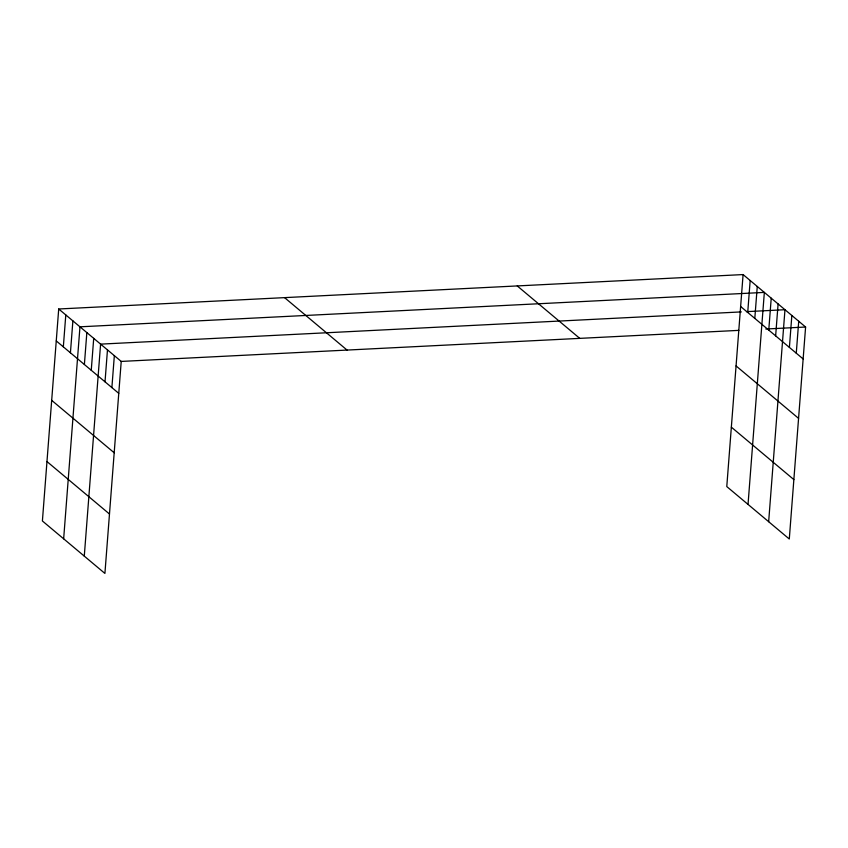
<?xml version="1.0" encoding="UTF-8"?>
<svg xmlns="http://www.w3.org/2000/svg" width="848" height="848" viewBox="0 0 848 848"><rect width="100%" height="100%" fill="white"/><g stroke="black" fill="none" stroke-linecap="round" stroke-linejoin="round"><path stroke-width="1.27" d="M58.713 308.99L42.4 520.979L104.908 573.428L121.222 361.428L58.713 308.99L743.092 274.572L805.6 327.021L789.287 539.01L726.778 486.572L743.092 274.572M63.335 346.864L65.794 314.937M70.426 352.8L72.886 320.873M63.653 538.819L79.966 326.819L764.345 292.401L748.031 504.401M84.387 364.513L86.846 332.586M91.255 370.279L93.715 338.352M84.281 556.118L100.594 344.129L741.343 311.905M105.014 381.823L107.473 349.895M111.883 387.589L114.342 355.662M747.724 312.446L750.173 280.518M754.805 318.392L757.264 286.465M768.765 330.105L771.224 298.178M775.644 335.872L778.093 303.944M768.659 521.7L784.972 309.711L746.473 311.651M789.393 347.404L791.852 315.477M796.272 353.171L798.721 321.244M121.222 361.428L738.873 330.37M765.818 329.013L805.6 327.021M740.633 306.499L803.141 358.948M736.064 365.923L798.572 418.371M731.347 427.148L793.855 479.586M517.248 285.935L579.756 338.373M284.557 297.627L347.065 350.076M56.254 340.917L118.762 393.355M51.686 400.341L114.194 452.779M46.969 461.566L109.477 514.005"/></g></svg>
